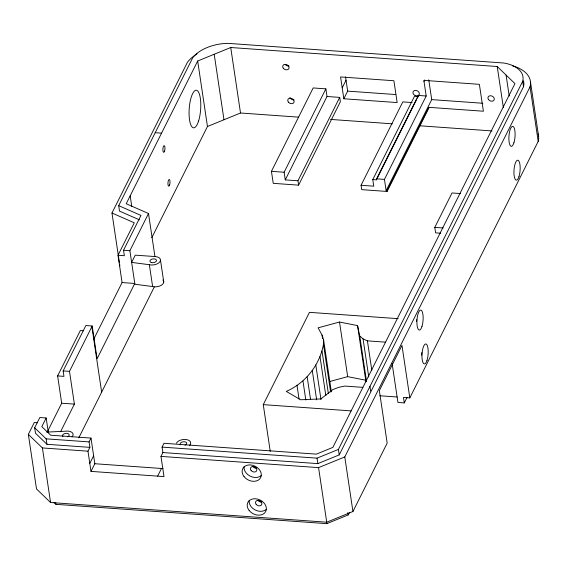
<?xml version="1.0" encoding="UTF-8"?>
<svg xmlns="http://www.w3.org/2000/svg" width="567" height="567" viewBox="0 0 567 567"><rect width="100%" height="100%" fill="white"/><g stroke="black" fill="none" stroke-linecap="round" stroke-linejoin="round"><path stroke-width="0.85" d="M330.596 391.946L323.474 344.268L323.587 339.824L322.056 335.097L318.087 327.839L339.52 322.035L357.557 325.593L359.754 336.04L366.488 381.116M89.891 447.363L46.955 444.301L35.494 433.238L34.672 427.78L39.818 417.518L46.161 417.964L41.816 426.653L50.683 435.208L90.989 438.078L89.076 441.906L89.891 447.363L87.977 451.183L90.989 471.383L163.991 476.585L160.971 456.392L162.885 452.565L317.86 463.615L339.222 454.897L338.407 449.433L522.703 81.265L523.043 79.323A33.701 18.994 -8.5 0 0 506.749 63.603L503.787 63.015L227.984 43.354L224.66 43.489A33.701 18.994 -8.5 0 0 194.283 55.892L192.73 57.742L118.694 205.651L119.509 211.108L139.404 219.84M371.165 391.124L523.518 86.73L523.858 84.788A33.701 18.994 -8.5 0 0 523.433 80.705M362.88 387.36L344.786 386.07L338.79 387.332L332.992 389.501L320.851 398.927L300.616 399.756L286.271 391.4C305.521 383.044 319.809 364.886 323.474 344.268M118.191 254.604L111.975 213.022L187.379 62.384A40.392 22.765 -8.5 0 1 197.089 53.858M162.885 452.565L162.07 447.108L163.983 443.281L316.329 454.139L332.85 447.398L514.949 83.618L497.216 66.509L230.726 47.508L197.677 61.002L126.221 203.737L148.504 213.518L154.897 256.305M392.151 363.738L397.935 402.442L404.285 402.903L403.47 397.446L409.821 397.906L401.968 345.395L379.337 390.606L387.183 443.118L352.936 511.505L326.727 522.2L50.562 502.518L36.508 488.952L28.35 434.372L34.282 422.521L37.457 422.748M47.848 430.849L61.69 403.201L57.614 375.914L80.323 330.54L83.498 330.767M93.824 339.009L122.082 282.557L118.007 255.263L134.259 222.796L111.975 213.022M57.614 375.914L63.958 376.368L63.143 370.91L85.858 325.536L92.201 325.99L97.099 358.734L134.783 283.457L122.082 282.557M118.007 255.263L124.357 255.717L123.535 250.26L140.97 215.425L118.694 205.651M60.549 431.756L74.383 404.108L69.493 371.364L92.201 325.99M162.899 279.992A7.35 4.139 -8.5 0 1 161.467 285.151A7.35 4.139 -8.5 0 1 152.629 286.555L134.896 284.223L129.886 250.713L148.504 213.518M151.807 237.672L207.465 126.498L197.677 61.002M78.799 437.816L154.33 286.923M89.799 463.409L93.633 455.762M90.989 471.383L94.824 463.728L90.989 438.078M339.704 97.396L340.363 101.762L298.618 185.147L273.23 183.339L271.437 171.333L313.175 87.949L325.869 88.849L327.01 96.489L285.272 179.881L297.966 180.781L339.704 97.396L327.01 96.489M285.272 179.881L284.131 172.24L325.869 88.849M342.206 87.857L346.033 80.209M343.836 98.771L340.576 76.942L393.895 80.741L397.155 102.57L343.836 98.771L347.67 91.124L345.537 76.85M157.64 476.131L161.475 468.484M189.64 445.676L190.399 444.159A7.35 4.139 -8.5 0 0 185.522 439.46A7.35 4.139 -8.5 0 0 176.436 443.167M428.737 107.326L386.992 190.718L386.134 190.654L384.454 179.392L426.193 96L423.854 80.372L479.377 84.334L483.396 111.224L428.737 107.326L428.843 108.07L387.105 191.455L361.711 189.647L361.059 185.281L402.804 101.897L412.11 102.556M361.059 185.281L373.759 186.189L372.767 179.59L414.512 96.206L418.481 96.489M424.017 81.464L424.782 79.933M270.261 451.438L263.265 404.632L309.454 312.346L398.112 318.668M372.767 179.59L376.743 179.874L376.587 178.832L418.326 95.44L426.193 96M377.062 178.591L416.44 99.92M417.227 98.346L418.014 96.773M386.134 190.654L431.707 99.615L428.751 79.834M440.644 233.207L435.605 232.846L434.79 227.388L452.027 192.964L460.418 193.56M339.222 454.897L370.768 391.91L369.953 386.453M352.936 511.505L344.779 456.931L530.046 86.815A40.392 22.765 -8.5 0 0 512.433 65.829M54.014 502.49L55.927 504.339L326.826 523.646L348.195 514.928L349.378 512.568M404.285 402.903L407.056 397.368M409.821 397.906L538.203 141.389A40.392 22.765 -8.5 0 0 538.133 133.982M207.465 126.498L240.514 113.003L298.752 117.156M162.07 447.108L317.038 458.15L338.407 449.433M160.971 456.392L318.569 467.626L344.779 456.931M329.547 381.556L347.684 376.644L365.722 380.202L366.062 381.811M46.671 432.118L67.969 431.076A7.35 4.139 -8.5 0 1 72.059 436.852M379.89 395.766L397.12 396.985M347.67 91.124L395.745 94.547M431.707 99.615L482.815 103.258M330.518 119.417L392.293 123.826M419.644 125.775L492.007 130.934M155.209 132.699L161.56 133.153M271.437 171.333L284.131 172.24M376.587 178.832L384.454 179.392M434.79 227.388L443.181 227.991M123.535 250.26L129.886 250.713M359.754 336.04L363.05 338.86L367.416 340.859L385.517 342.149M63.143 370.91L69.493 371.364M263.265 404.632L351.037 410.891M61.69 403.201L74.383 404.108M34.672 427.78L46.14 438.844L89.076 441.906M28.35 434.372L42.412 447.937L87.977 451.183M94.824 463.728L163.055 468.597M149.369 264.718L131.629 262.393L135.258 255.15L155.315 256.575A7.35 4.139 -8.5 0 1 159.859 261.826A7.35 4.139 -8.5 0 1 149.369 264.718L152.629 286.555M530.471 81.818L538.629 136.399M530.046 86.815L538.203 141.389M522.703 81.265L523.518 86.73M506.083 75.064L509.216 96.021M497.216 66.509L503.354 107.553M386.992 190.718L387.105 191.455M367.416 340.859L371.824 370.329M363.05 338.86L368.748 376.998M357.557 325.593L365.722 380.202M339.52 322.035L347.684 376.644M323.587 339.824L331.362 391.832M322.056 335.097L322.573 338.563M347.847 512.589L348.195 514.928M297.966 180.781L298.618 185.147M321.992 350.966L328.343 393.434M319.986 356.558L325.819 395.56M315.798 364.921L320.986 399.593M312.261 370.407L316.67 399.877M307.172 376.842L310.539 399.381M318.569 467.626L326.727 522.2M317.038 458.15L317.86 463.615M326.599 522.087L326.826 523.646M302.976 380.996L305.826 400.068M296.98 385.191L299.05 399.062M230.726 47.508L240.514 113.003M214.198 54.255L223.986 119.75M160.496 260.175L163.764 282.005M130.183 195.835L131.75 206.31M118.453 256.341L119.361 262.401M119.616 264.137L119.878 265.866M91.868 326.663L101.656 392.158M46.161 417.964L48.351 432.614M46.14 438.844L46.955 444.301M55.694 502.78L55.927 504.339M42.412 447.937L50.562 502.518M289.007 65.97A3.338 2.566 26.6 0 1 285.251 64.447M421.841 352.603A10.022 3.048 -85.9 0 1 421.635 355.211M416.738 319.632A10.022 3.048 -85.9 0 1 416.582 321.376M261.826 502.001A3.338 2.566 26.6 0 1 258.063 500.477M256.766 468.165A3.338 2.566 26.6 0 1 253.01 466.641M266.292 509.4A10.022 7.697 26.6 0 1 254.994 509.882A10.022 7.697 26.6 0 1 249.182 500.356M261.231 475.564A10.022 7.697 26.6 0 1 249.934 476.046A10.022 7.697 26.6 0 1 244.122 466.521M180.497 444.854A3.338 1.885 -8.5 0 1 181.851 442.154A3.338 1.885 -8.5 0 1 186.337 442.473A3.338 1.885 -8.5 0 1 184.984 445.18M294.067 99.806A3.338 2.566 26.6 0 1 289.893 97.602M62.937 436.477A3.338 1.885 -8.5 0 1 64.291 433.769A3.338 1.885 -8.5 0 1 68.784 434.095A3.338 1.885 -8.5 0 1 67.43 436.796M418.673 95.213L418.077 95.603A3.338 2.566 26.6 0 1 414.909 95.376L414.186 94.895A3.338 2.566 26.6 0 1 413.605 91.039A3.338 2.566 26.6 0 1 418.099 91.358A3.338 2.566 26.6 0 1 418.673 95.213M488.57 99.636A3.338 2.566 26.6 0 0 494.063 100.033A3.338 2.566 26.6 0 0 490.703 95.745A3.338 2.566 26.6 0 0 488.57 99.636M283.337 68.267A3.338 2.566 26.6 0 0 288.83 68.664A3.338 2.566 26.6 0 0 285.47 64.376A3.338 2.566 26.6 0 0 283.337 68.267M151.467 262.571A3.338 1.885 -8.5 0 0 156.52 260.508A3.338 1.885 -8.5 0 0 151.644 259.275A3.338 1.885 -8.5 0 0 151.467 262.571M169.625 184.955A3.338 1.014 -85.9 0 0 169.37 179.533A3.338 1.014 -85.9 0 0 167.952 183.956A3.338 1.014 -85.9 0 0 169.625 184.955M198.549 121.09A18.839 5.727 -85.9 0 0 197.118 90.507A18.839 5.727 -85.9 0 0 189.116 115.448A18.839 5.727 -85.9 0 0 198.549 121.09M164.565 151.12A3.338 1.014 -85.9 0 0 164.317 145.698A3.338 1.014 -85.9 0 0 162.892 150.12A3.338 1.014 -85.9 0 0 164.565 151.12M513.915 142.778A10.022 3.048 -85.9 0 0 513.156 126.505A10.022 3.048 -85.9 0 0 508.904 139.78A10.022 3.048 -85.9 0 0 513.915 142.778M518.975 176.613A10.022 3.048 -85.9 0 0 518.217 160.348A10.022 3.048 -85.9 0 0 513.957 173.615A10.022 3.048 -85.9 0 0 518.975 176.613M427.015 360.357A10.022 3.048 -85.9 0 0 426.256 344.084A10.022 3.048 -85.9 0 0 421.997 357.352A10.022 3.048 -85.9 0 0 427.015 360.357M421.954 326.514A10.022 3.048 -85.9 0 0 421.196 310.248A10.022 3.048 -85.9 0 0 416.936 323.516A10.022 3.048 -85.9 0 0 421.954 326.514M256.149 504.304A3.338 2.566 26.6 0 0 261.649 504.694A3.338 2.566 26.6 0 0 258.283 500.406A3.338 2.566 26.6 0 0 256.149 504.304M251.089 470.461A3.338 2.566 26.6 0 0 256.589 470.851A3.338 2.566 26.6 0 0 253.229 466.563A3.338 2.566 26.6 0 0 251.089 470.461M249.147 510.463A10.022 7.697 26.6 0 0 265.639 511.64A10.022 7.697 26.6 0 0 255.554 498.769A10.022 7.697 26.6 0 0 249.147 510.463M244.086 476.627A10.022 7.697 26.6 0 0 260.579 477.797A10.022 7.697 26.6 0 0 250.501 464.933A10.022 7.697 26.6 0 0 244.086 476.627M288.39 102.11A3.338 2.566 26.6 0 0 293.89 102.499A3.338 2.566 26.6 0 0 290.531 98.211A3.338 2.566 26.6 0 0 288.39 102.11"/></g></svg>
